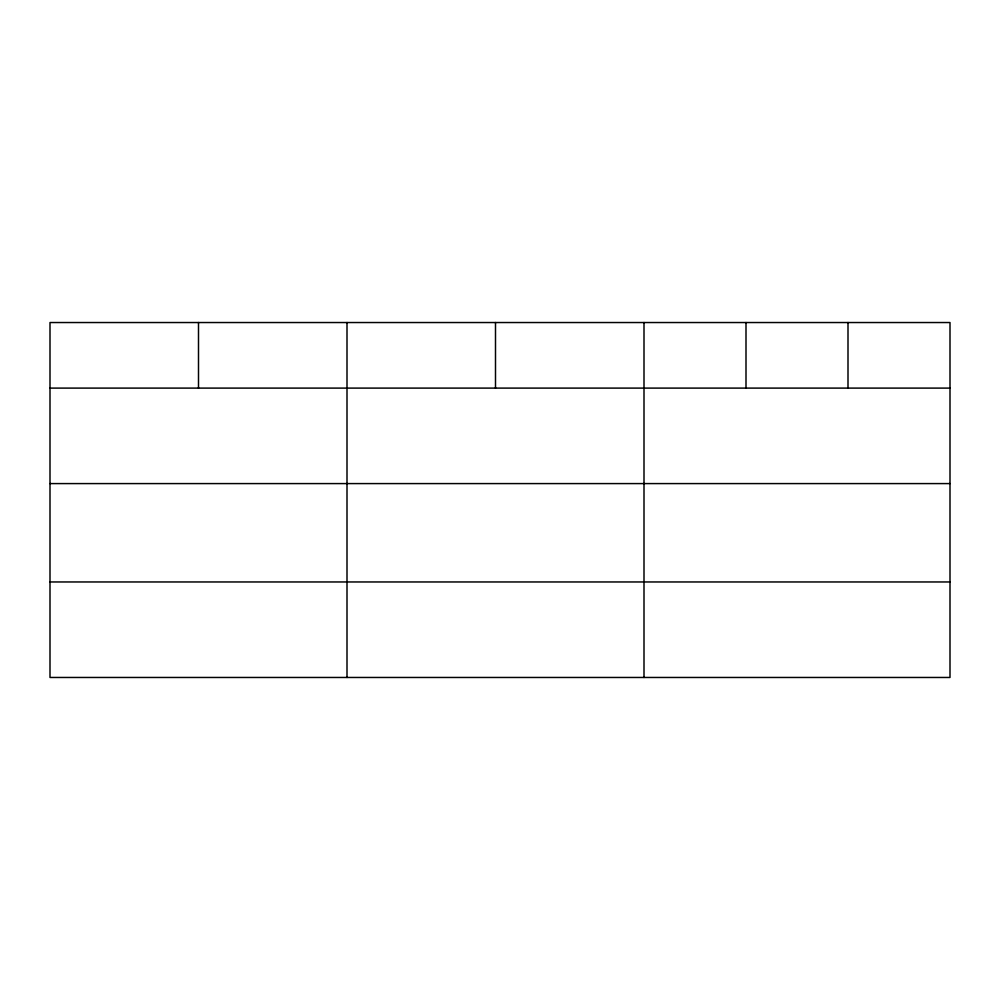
<?xml version="1.0" encoding="UTF-8"?>
<svg xmlns="http://www.w3.org/2000/svg" width="1000" height="1000" viewBox="0 0 1000 1000"><rect width="100%" height="100%" fill="white"/><g stroke="black" fill="none" stroke-linecap="round" stroke-linejoin="round"><path stroke-width="1.5" d="M950 483.587L950 322.537L50 322.537L50 677.463L950 677.463L950 483.587L50 483.587M50 388.1L950 388.1M50 581.962L950 581.962M848 322.537L848 388.1M746 322.537L746 388.1M644 322.537L644 677.463M495.5 322.537L495.5 388.1M347 322.537L347 677.463M198.5 322.537L198.5 388.1"/></g></svg>
